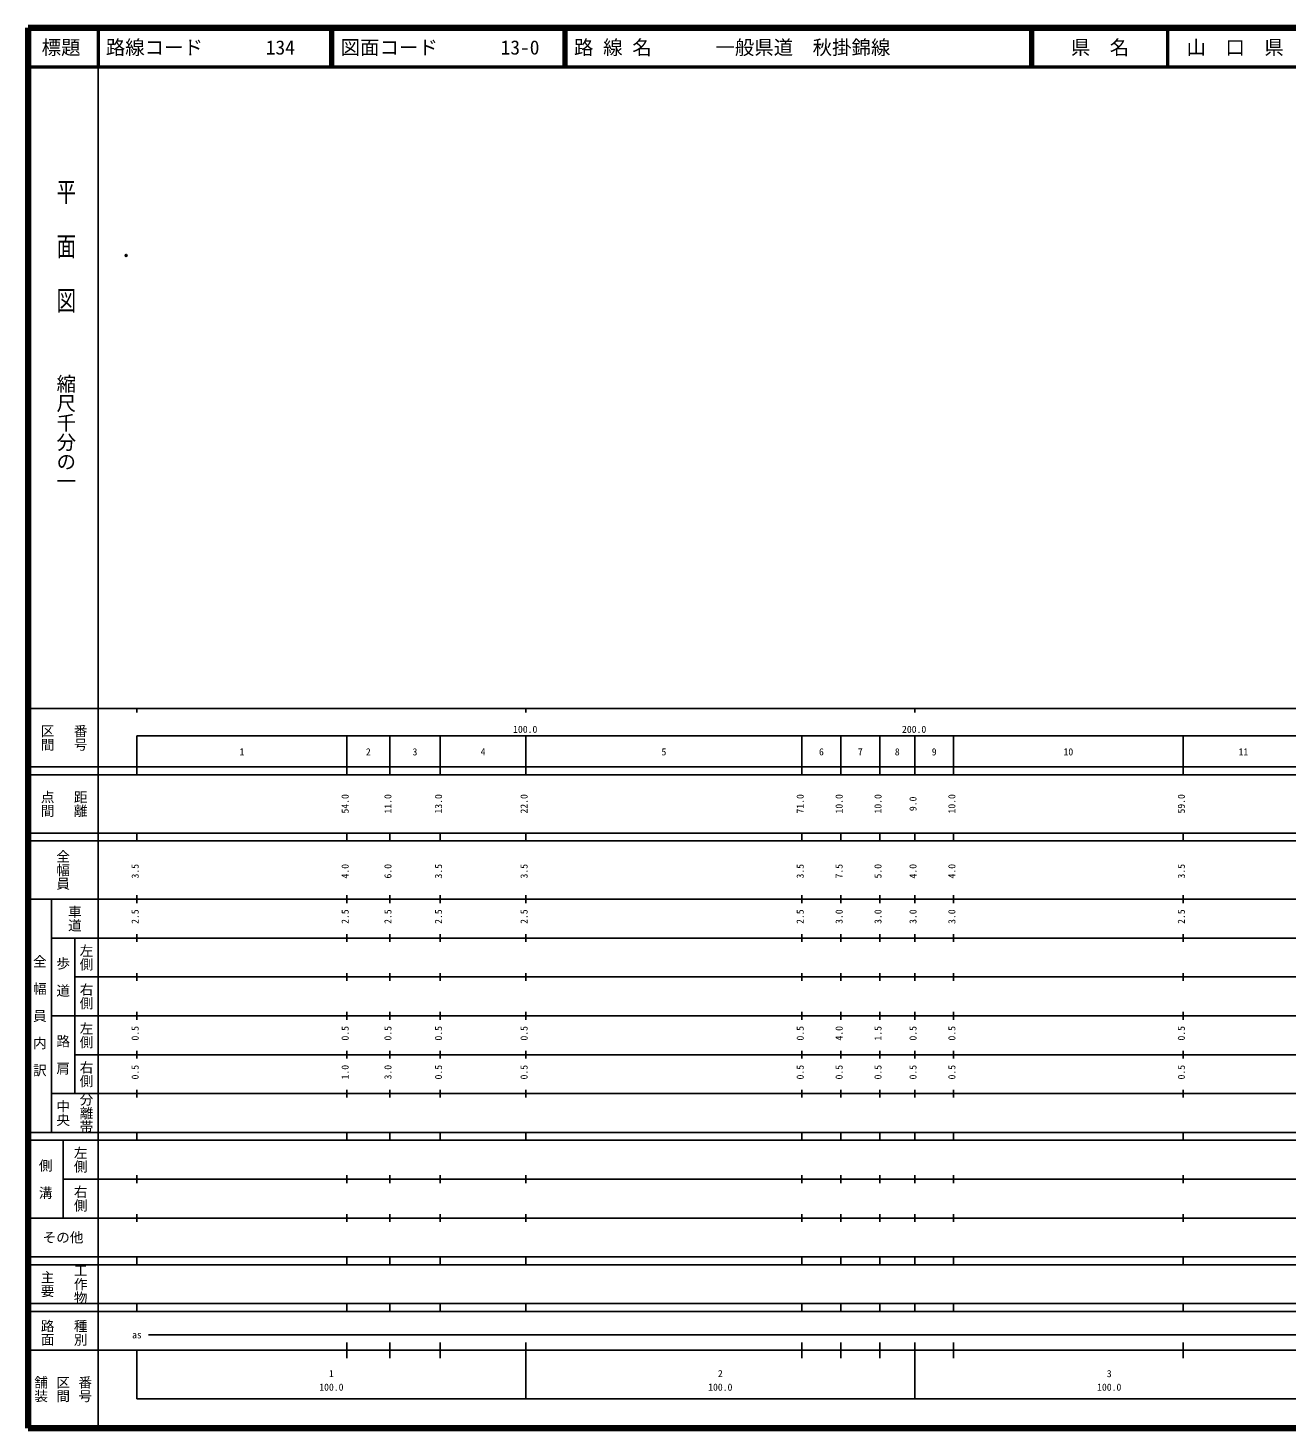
# Model space of a CAD drawing. Units: millimetres on the paper. Extents: x 40 to 680, y 20 to 380.
# Drawn here: x 40 to 363.7, y 20 to 380 of the extents above; entities that cross this region are included whole.
import ezdxf
from ezdxf.enums import TextEntityAlignment as Align

# ---------------------------------------------------------------- set-up
doc = ezdxf.new("R2010")
doc.units = ezdxf.units.MM
doc.header["$PDMODE"] = 32
doc.header["$PDSIZE"] = 0.5
doc.layers.add('M-OTRS', color=6, linetype='Continuous')
doc.layers.add('M-TTL-TXT', color=7, linetype='Continuous')
for name, color, linetype, lineweight in [('M-TTL', 2, 'Continuous', 140), ('M-TTL-BAND', 7, 'Continuous', 25), ('M-TTL-LINE', 7, 'Continuous', 50)]:
    doc.layers.add(name, color=color, linetype=linetype, lineweight=lineweight)
doc.styles.add('@ＭＳ ゴシック', font='')
doc.styles.add('ＭＳ ゴシック', font='')
doc.styles.get('@ＭＳ ゴシック').set_extended_font_data('@MS Gothic')
doc.styles.get('ＭＳ ゴシック').set_extended_font_data('MS Gothic')

msp = doc.modelspace()

# ---------------------------------------------------------------- linework, layer by layer
at = {"layer": 'M-OTRS'}
msp.add_point((65.223, 321.52), dxfattribs=at)
at = {"layer": 'M-TTL'}
for p, q in [((40, 380), (40, 20)), ((680, 380), (40, 380)), ((40, 20), (680, 20))]:
    msp.add_line(p, q, dxfattribs=at)
at = {"layer": 'M-TTL-BAND'}
for p, q in [((58, 370), (58, 20)), ((40, 205), (579, 205)), ((68, 205), (68, 204)), ((168, 205), (168, 204)), ((268, 205), (268, 204)), ((68, 198), (579, 198)), ((68, 198), (68, 188)), ((122, 188), (122, 198)), ((133, 188), (133, 198)), ((146, 188), (146, 198)), ((168, 188), (168, 198)), ((239, 188), (239, 198)), ((249, 188), (249, 198)), ((259, 188), (259, 198)), ((268, 188), (268, 198)), ((278, 188), (278, 198)), ((337, 188), (337, 198)), ((40, 190), (579, 190)), ((40, 188), (579, 188)), ((40, 173), (579, 173)), ((68, 171), (68, 173)), ((122, 171), (122, 173)), ((133, 171), (133, 173)), ((146, 171), (146, 173)), ((168, 171), (168, 173)), ((239, 171), (239, 173)), ((249, 171), (249, 173)), ((259, 171), (259, 173)), ((268, 171), (268, 173)), ((278, 171), (278, 173)), ((337, 171), (337, 173)), ((40, 171), (579, 171)), ((40, 156), (579, 156)), ((46, 96), (46, 156)), ((68, 155), (68, 157)), ((122, 155), (122, 157)), ((133, 155), (133, 157)), ((146, 155), (146, 157)), ((168, 155), (168, 157)), ((239, 155), (239, 157)), ((249, 155), (249, 157)), ((259, 155), (259, 157)), ((268, 155), (268, 157)), ((278, 155), (278, 157)), ((337, 155), (337, 157)), ((46, 146), (579, 146)), ((52, 146), (52, 106)), ((68, 145), (68, 147)), ((122, 145), (122, 147)), ((133, 145), (133, 147)), ((146, 145), (146, 147)), ((168, 145), (168, 147)), ((239, 145), (239, 147)), ((249, 145), (249, 147)), ((259, 145), (259, 147)), ((268, 145), (268, 147)), ((278, 145), (278, 147)), ((337, 145), (337, 147)), ((68, 135), (68, 137)), ((122, 135), (122, 137)), ((133, 135), (133, 137)), ((146, 135), (146, 137)), ((168, 135), (168, 137)), ((239, 135), (239, 137)), ((249, 135), (249, 137)), ((259, 135), (259, 137)), ((268, 135), (268, 137)), ((278, 135), (278, 137)), ((337, 135), (337, 137)), ((52, 136), (579, 136)), ((46, 126), (579, 126)), ((68, 125), (68, 127)), ((122, 125), (122, 127)), ((133, 125), (133, 127)), ((146, 125), (146, 127)), ((168, 125), (168, 127)), ((239, 125), (239, 127)), ((249, 125), (249, 127)), ((259, 125), (259, 127)), ((268, 125), (268, 127)), ((278, 125), (278, 127)), ((337, 125), (337, 127)), ((52, 116), (579, 116)), ((68, 115), (68, 117)), ((122, 115), (122, 117)), ((133, 115), (133, 117)), ((146, 115), (146, 117)), ((168, 115), (168, 117)), ((239, 115), (239, 117)), ((249, 115), (249, 117)), ((259, 115), (259, 117)), ((268, 115), (268, 117)), ((278, 115), (278, 117)), ((337, 115), (337, 117)), ((46, 106), (579, 106)), ((68, 105), (68, 107)), ((122, 105), (122, 107)), ((133, 105), (133, 107)), ((146, 105), (146, 107)), ((168, 105), (168, 107)), ((239, 105), (239, 107)), ((249, 105), (249, 107)), ((259, 105), (259, 107)), ((268, 105), (268, 107)), ((278, 105), (278, 107)), ((337, 105), (337, 107)), ((40, 96), (579, 96)), ((40, 94), (579, 94)), ((49, 94), (49, 74)), ((68, 94), (68, 96)), ((122, 94), (122, 96)), ((133, 94), (133, 96)), ((146, 94), (146, 96)), ((168, 94), (168, 96)), ((239, 94), (239, 96)), ((249, 94), (249, 96)), ((259, 94), (259, 96)), ((268, 94), (268, 96)), ((278, 94), (278, 96)), ((337, 94), (337, 96)), ((49, 84), (579, 84)), ((68, 83), (68, 85)), ((122, 83), (122, 85)), ((133, 83), (133, 85)), ((146, 83), (146, 85)), ((168, 83), (168, 85)), ((239, 83), (239, 85)), ((249, 83), (249, 85)), ((259, 83), (259, 85)), ((268, 83), (268, 85)), ((278, 83), (278, 85)), ((337, 83), (337, 85)), ((40, 74), (579, 74)), ((68, 73), (68, 75)), ((122, 73), (122, 75)), ((133, 73), (133, 75)), ((146, 73), (146, 75)), ((168, 73), (168, 75)), ((239, 73), (239, 75)), ((249, 73), (249, 75)), ((259, 73), (259, 75)), ((268, 73), (268, 75)), ((278, 73), (278, 75)), ((337, 73), (337, 75)), ((40, 64), (579, 64)), ((40, 62), (579, 62)), ((68, 62), (68, 64)), ((122, 62), (122, 64)), ((133, 62), (133, 64)), ((146, 62), (146, 64)), ((168, 62), (168, 64)), ((239, 62), (239, 64)), ((249, 62), (249, 64)), ((259, 62), (259, 64)), ((268, 62), (268, 64)), ((278, 62), (278, 64)), ((337, 62), (337, 64)), ((40, 52), (579, 52)), ((68, 50), (68, 52)), ((122, 50), (122, 52)), ((133, 50), (133, 52)), ((146, 50), (146, 52)), ((168, 50), (168, 52)), ((239, 50), (239, 52)), ((249, 50), (249, 52)), ((259, 50), (259, 52)), ((268, 50), (268, 52)), ((278, 50), (278, 52)), ((337, 50), (337, 52)), ((40, 50), (579, 50)), ((71, 44), (565, 44)), ((40, 40), (579, 40)), ((68, 40), (68, 27.5)), ((122, 38), (122, 42)), ((133, 38), (133, 42)), ((146, 38), (146, 42)), ((168, 27.5), (168, 42)), ((239, 38), (239, 42)), ((249, 38), (249, 42)), ((259, 38), (259, 42)), ((268, 27.5), (268, 42)), ((278, 38), (278, 42)), ((337, 38), (337, 42)), ((68, 27.5), (579, 27.5))]:
    msp.add_line(p, q, dxfattribs=at)
at = {"layer": 'M-TTL-LINE'}
for p, q in [((58, 380), (58, 370)), ((117.75, 380), (117.75, 370)), ((118.25, 380), (118.25, 370)), ((177.75, 380), (177.75, 370)), ((178.25, 380), (178.25, 370)), ((297.75, 380), (297.75, 370)), ((298.25, 380), (298.25, 370)), ((333, 380), (333, 370)), ((40, 370), (680, 370))]:
    msp.add_line(p, q, dxfattribs=at)

# ---------------------------------------------------------------- texts
at = {"layer": 'M-TTL-BAND', "style": '@ＭＳ ゴシック', "width": 1.4}
msp.add_text('平  面  図', height=3.666, rotation=270, dxfattribs=at).set_placement((49.777, 306.475), align=Align.MIDDLE_RIGHT)
at = {"layer": 'M-TTL-BAND', "style": '@ＭＳ ゴシック'}
msp.add_text('縮尺千分の一', height=3.666, rotation=270, dxfattribs=at).set_placement((49.777, 261.03), align=Align.MIDDLE_RIGHT)
for s, p in [('区間', (45, 197.5)), ('番号', (53.5, 197.5)), ('点間', (45, 180.5)), ('距離', (53.5, 180.5)), ('全幅員', (49, 163.5)), ('車道', (52, 151)), ('左側', (55, 141)), ('全\u3000幅\u3000員\u3000内\u3000訳', (43, 126)), ('歩\u3000道', (49, 136)), ('右側', (55, 131)), ('左側', (55, 121)), ('路\u3000肩', (49, 116)), ('右側', (55, 111)), ('分離帯', (55, 101)), ('中央', (49, 101)), ('左側', (53.5, 89)), ('側\u3000溝', (44.5, 84)), ('右側', (53.5, 79)), ('工作物', (53.5, 57)), ('主要', (45, 57)), ('路面', (45, 44.5)), ('種別', (53.5, 44.5)), ('舗装', (43.333, 30)), ('区間', (49, 30)), ('番号', (54.667, 30))]:
    msp.add_text(s, height=2.566, rotation=270, dxfattribs=at).set_placement(p, align=Align.MIDDLE_CENTER)
at = {"layer": 'M-TTL-BAND', "style": 'ＭＳ ゴシック'}
for s, p in [('100.0', (167.844, 198.195)), ('200.0', (267.844, 198.195)), ('1', (95, 192.405)), ('2', (127.5, 192.405)), ('3', (139.5, 192.405)), ('4', (157, 192.405)), ('5', (203.5, 192.405)), ('6', (244, 192.405)), ('7', (254, 192.405)), ('8', (263.5, 192.405)), ('9', (273, 192.405)), ('10', (307.5, 192.405)), ('11', (352.5, 192.405)), ('as', (68, 42.5)), ('1', (118, 32.523)), ('2', (218, 32.523)), ('3', (318, 32.523)), ('100.0', (118, 29.033)), ('100.0', (218, 29.033)), ('100.0', (318, 29.033))]:
    msp.add_text(s, height=1.833, dxfattribs=at).set_placement(p, align=Align.BOTTOM_CENTER)
for s, p in [('54.0', (123, 180.5)), ('11.0', (134, 180.5)), ('13.0', (147, 180.5)), ('22.0', (169, 180.5)), ('71.0', (240, 180.5)), ('10.0', (250, 180.5)), ('10.0', (260, 180.5)), ('9.0', (269, 180.5)), ('10.0', (279, 180.5)), ('59.0', (338, 180.5)), ('3.5', (69, 163.174)), ('4.0', (123, 163.174)), ('6.0', (134, 163.174)), ('3.5', (147, 163.174)), ('3.5', (169, 163.174)), ('3.5', (240, 163.174)), ('7.5', (250, 163.174)), ('5.0', (260, 163.174)), ('4.0', (269, 163.174)), ('4.0', (279, 163.174)), ('3.5', (338, 163.174)), ('2.5', (69, 151.5)), ('2.5', (123, 151.5)), ('2.5', (134, 151.5)), ('2.5', (147, 151.5)), ('2.5', (169, 151.5)), ('2.5', (240, 151.5)), ('3.0', (250, 151.5)), ('3.0', (260, 151.5)), ('3.0', (269, 151.5)), ('3.0', (279, 151.5)), ('2.5', (338, 151.5)), ('0.5', (69, 121.5)), ('0.5', (123, 121.5)), ('0.5', (134, 121.5)), ('0.5', (147, 121.5)), ('0.5', (169, 121.5)), ('0.5', (240, 121.5)), ('4.0', (250, 121.5)), ('1.5', (260, 121.5)), ('0.5', (269, 121.5)), ('0.5', (279, 121.5)), ('0.5', (338, 121.5)), ('0.5', (69, 111.5)), ('1.0', (123, 111.5)), ('3.0', (134, 111.5)), ('0.5', (147, 111.5)), ('0.5', (169, 111.5)), ('0.5', (240, 111.5)), ('0.5', (250, 111.5)), ('0.5', (260, 111.5)), ('0.5', (269, 111.5)), ('0.5', (279, 111.5)), ('0.5', (338, 111.5))]:
    msp.add_text(s, height=1.833, rotation=90, dxfattribs=at).set_placement(p, align=Align.BOTTOM_CENTER)
msp.add_text('その他', height=2.566, dxfattribs=at).set_placement((49, 69), align=Align.MIDDLE_CENTER)
at = {"layer": 'M-TTL-TXT', "style": 'ＭＳ ゴシック'}
for s, p in [('標題', (48.5, 375)), ('県\u3000名', (315.625, 375)), ('山\u3000口\u3000県', (350.375, 375))]:
    msp.add_text(s, height=3.666, dxfattribs=at).set_placement(p, align=Align.MIDDLE_CENTER)
for s, p in [('路線コード', (60, 375)), ('134', (101.142, 375)), ('図面コード', (120.38, 375)), ('13-0', (161.521, 375)), ('路 線 名', (180.38, 375)), ('一般県道\u3000秋掛錦線', (216.734, 375))]:
    msp.add_text(s, height=3.666, dxfattribs=at).set_placement(p, align=Align.MIDDLE_LEFT)

doc.saveas('drawing.dxf')
